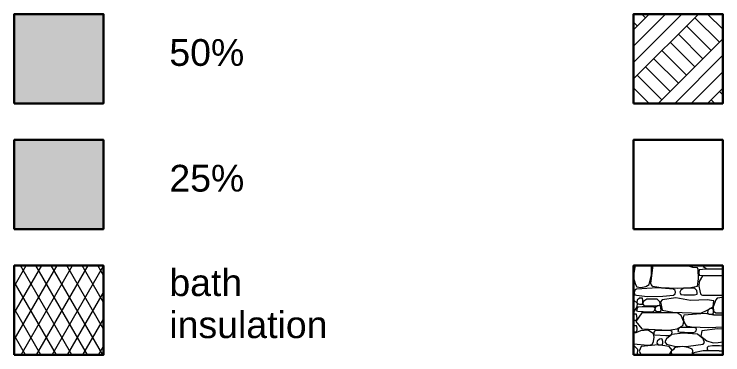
# Model space of a CAD drawing. Header units: centimetres. Extents: x 2952 to 4857, y -1578 to 78.
# Drawn here: x 2952 to 3745, y -304 to 78 of the extents above; entities that cross this region are included whole.
import ezdxf

# ---------------------------------------------------------------- set-up
doc = ezdxf.new("R2010")
doc.units = ezdxf.units.CM
doc.header["$MEASUREMENT"] = 0
doc.layers.add('fill', color=7, linetype='Continuous')
doc.layers.add('текст', color=7, linetype='Continuous')
doc.styles.add('GENERATED_STYLE_1', font='arial.ttf')

# ---------------------------------------------------------------- blocks, each defined once
blk = doc.blocks.new('*X1')
at = {"layer": 'fill', "color": 150, "linetype": 'Continuous', "lineweight": 13}
for p, q in [((3647.04, -204.29), (3645.16, -215.23)), ((3645.21, -206.05), (3645.16, -205.17)), ((3645.16, -206.21), (3645.21, -206.05)), ((3665.35, -214.48), (3665.27, -204.29)), ((3666.62, -204.29), (3666.49, -206.67)), ((3699.82, -204.38), (3697.46, -204.29)), ((3706.05, -204.62), (3699.82, -204.38)), ((3711.5, -206.25), (3706.05, -204.62)), ((3708.26, -204.29), (3710.99, -204.89)), ((3710.99, -204.89), (3715.02, -204.29)), ((3716.92, -206.67), (3711.5, -206.25)), ((3723.08, -204.29), (3723.26, -205.12)), ((3723.26, -205.12), (3727.22, -208.05)), ((3666.49, -206.67), (3664.46, -221.39)), ((3717.54, -208.67), (3716.92, -206.67)), ((3717.86, -219.18), (3717.54, -208.67)), ((3718.71, -209.17), (3718.14, -212.47)), ((3718.14, -212.47), (3718.71, -214.87)), ((3722.47, -208.67), (3718.71, -209.17)), ((3745.15, -208.41), (3722.47, -208.67)), ((3727.22, -208.05), (3745.15, -208.05)), ((3645.16, -218.01), (3647.42, -225.48)), ((3662.8, -225.48), (3665.35, -214.48)), ((3664.46, -221.39), (3664.11, -223.91)), ((3716.92, -227.33), (3717.86, -219.18)), ((3718.69, -221.94), (3718.39, -227.42)), ((3722.4, -215.58), (3718.69, -221.94)), ((3718.71, -214.87), (3745.15, -215.19)), ((3745.15, -215.58), (3722.4, -215.58)), ((3647.42, -225.48), (3648.8, -228.23)), ((3671.92, -229.26), (3648.6, -230.63)), ((3648.8, -228.23), (3653.31, -228.97)), ((3653.31, -228.97), (3658.97, -227.84)), ((3658.97, -227.84), (3662.8, -225.48)), ((3664.11, -223.91), (3664.76, -225.81)), ((3664.76, -225.81), (3665.66, -226.91)), ((3665.66, -226.91), (3666.49, -227.33)), ((3666.49, -227.33), (3675.97, -228.65)), ((3689.79, -230.63), (3671.92, -229.26)), ((3675.97, -228.65), (3693.96, -229.51)), ((3693.96, -229.51), (3709.43, -228.63)), ((3701.61, -229.64), (3698.2, -231.67)), ((3713.36, -229.64), (3701.61, -229.64)), ((3709.43, -228.63), (3716.92, -227.33)), ((3716.23, -232.35), (3713.36, -229.64)), ((3718.39, -227.42), (3719.23, -232.61)), ((3646.69, -231.64), (3645.83, -234.9)), ((3645.83, -234.9), (3646.71, -236.91)), ((3648.6, -230.63), (3646.69, -231.64)), ((3646.71, -236.91), (3648.6, -237.49)), ((3648.6, -237.49), (3660.4, -238.73)), ((3678.15, -238.7), (3689.79, -237.49)), ((3691.93, -232.06), (3689.79, -230.63)), ((3689.79, -237.49), (3691.83, -235.74)), ((3691.83, -235.74), (3692.03, -233.95)), ((3692.03, -233.95), (3691.93, -232.06)), ((3698.2, -231.67), (3697.15, -233.99)), ((3697.15, -233.99), (3698.25, -236.67)), ((3698.25, -236.67), (3701.61, -236.9)), ((3701.61, -236.9), (3713.36, -236.9)), ((3713.36, -236.9), (3716.29, -236.1)), ((3716.51, -234.75), (3716.23, -232.35)), ((3716.29, -236.1), (3716.51, -234.75)), ((3719.23, -232.61), (3720, -235.91)), ((3720, -235.91), (3721.18, -237.18)), ((3721.18, -237.18), (3722.4, -237.23)), ((3722.4, -237.23), (3745.15, -237.23)), ((3649.64, -246.71), (3645.16, -242.75)), ((3649.29, -243.12), (3648.92, -245.57)), ((3648.92, -245.57), (3650.39, -247.19)), ((3651.89, -240.85), (3649.29, -243.12)), ((3653.73, -240.69), (3651.89, -240.85)), ((3655.06, -240.85), (3653.73, -240.69)), ((3655.63, -243.36), (3655.06, -240.85)), ((3655.06, -247.39), (3655.76, -245.32)), ((3656.53, -244.08), (3655.47, -246.41)), ((3655.76, -245.32), (3655.63, -243.36)), ((3659.93, -242.05), (3656.53, -244.08)), ((3671.68, -242.05), (3659.93, -242.05)), ((3660.4, -238.73), (3678.15, -238.7)), ((3674.55, -244.77), (3671.68, -242.05)), ((3674.84, -247.16), (3674.55, -244.77)), ((3677.19, -242.69), (3675.37, -244.93)), ((3675.37, -244.93), (3677.19, -254.11)), ((3692.66, -240.31), (3677.19, -242.69)), ((3708.97, -243.48), (3692.66, -240.31)), ((3727.62, -242.69), (3708.97, -243.48)), ((3734.91, -243.74), (3727.62, -242.69)), ((3737.25, -242.69), (3734.17, -250.57)), ((3734.17, -250.57), (3734.91, -243.74)), ((3738.79, -240.67), (3737.25, -242.69)), ((3744.91, -240.1), (3738.79, -240.67)), ((3745.15, -240.13), (3744.91, -240.1)), ((3645.16, -257.04), (3649.35, -250.51)), ((3648.78, -253.79), (3648.6, -254.78)), ((3648.82, -252.4), (3648.78, -253.79)), ((3649.93, -250.95), (3648.82, -252.4)), ((3649.35, -250.51), (3649.64, -246.71)), ((3654.66, -250.32), (3649.93, -250.95)), ((3650.39, -247.19), (3651.89, -247.39)), ((3651.89, -247.39), (3655.06, -247.39)), ((3658.41, -250.3), (3654.66, -250.32)), ((3655.47, -246.41), (3656.58, -249.08)), ((3656.58, -249.08), (3659.93, -249.31)), ((3662.5, -250.34), (3658.41, -250.3)), ((3659.93, -249.31), (3671.68, -249.31)), ((3667.96, -250.95), (3662.5, -250.34)), ((3669.13, -251.59), (3667.96, -250.95)), ((3668.94, -254.35), (3669.47, -252.36)), ((3669.47, -252.36), (3669.13, -251.59)), ((3669.57, -251.55), (3669.2, -254)), ((3672.18, -249.29), (3669.57, -251.55)), ((3671.68, -249.31), (3674.61, -248.51)), ((3674.02, -249.13), (3672.18, -249.29)), ((3675.34, -249.29), (3674.02, -249.13)), ((3674.61, -248.51), (3674.84, -247.16)), ((3675.92, -251.8), (3675.34, -249.29)), ((3675.34, -255.82), (3676.04, -253.76)), ((3676.04, -253.76), (3675.92, -251.8)), ((3727.62, -254.11), (3734.17, -250.57)), ((3730.94, -252.33), (3728.34, -254.59)), ((3732.79, -252.17), (3730.94, -252.33)), ((3734.13, -252.33), (3732.79, -252.17)), ((3734.68, -254.74), (3734.13, -252.33)), ((3734.17, -250.57), (3734.78, -255.16)), ((3645.19, -258.88), (3645.16, -258.91)), ((3647.03, -258.72), (3645.19, -258.88)), ((3648.36, -258.88), (3647.03, -258.72)), ((3654.29, -257.14), (3647.75, -266.74)), ((3648.93, -261.39), (3648.36, -258.88)), ((3648.6, -254.78), (3649.93, -255.27)), ((3649.06, -263.35), (3648.93, -261.39)), ((3649.93, -255.27), (3662.22, -256.17)), ((3693.96, -257.14), (3654.29, -257.14)), ((3662.22, -256.17), (3666.16, -256.02)), ((3666.16, -256.02), (3667.96, -255.27)), ((3667.96, -255.27), (3668.94, -254.35)), ((3669.2, -254), (3670.68, -255.63)), ((3670.68, -255.63), (3672.18, -255.82)), ((3672.18, -255.82), (3675.34, -255.82)), ((3677.19, -254.11), (3689.03, -256.48)), ((3689.03, -256.48), (3720.39, -257.47)), ((3698.55, -260.13), (3693.96, -257.14)), ((3701.49, -267.31), (3698.55, -260.13)), ((3701.61, -259.85), (3700.92, -262.69)), ((3725.34, -257.91), (3701.61, -259.85)), ((3720.39, -257.47), (3727.62, -254.11)), ((3734.89, -259.75), (3725.34, -257.91)), ((3728.34, -254.59), (3727.97, -257.05)), ((3727.97, -257.05), (3729.44, -258.67)), ((3729.44, -258.67), (3730.94, -258.86)), ((3730.94, -258.86), (3734.11, -258.86)), ((3734.11, -258.86), (3734.81, -256.8)), ((3734.81, -256.8), (3734.68, -254.74)), ((3734.78, -255.16), (3737.25, -257.14)), ((3745.15, -259.82), (3734.89, -259.75)), ((3737.25, -257.14), (3745.15, -257.13)), ((3645.16, -265.41), (3645.19, -265.41)), ((3645.19, -265.41), (3648.36, -265.41)), ((3647.75, -266.74), (3654.29, -275.23)), ((3648.36, -265.41), (3649.06, -263.35)), ((3700.42, -271.52), (3701.49, -267.31)), ((3700.92, -262.69), (3701.49, -267.31)), ((3701.49, -267.31), (3704.16, -271.78)), ((3645.4, -271.85), (3645.16, -272.06)), ((3647.24, -271.69), (3645.4, -271.85)), ((3648.57, -271.85), (3647.24, -271.69)), ((3653.1, -277.55), (3647.69, -279.44)), ((3649.14, -274.35), (3648.57, -271.85)), ((3648.57, -278.38), (3649.27, -276.32)), ((3649.27, -276.32), (3649.14, -274.35)), ((3661.5, -276.5), (3653.1, -277.55)), ((3654.29, -275.23), (3684.33, -276.64)), ((3667.5, -280.87), (3661.5, -276.5)), ((3668.95, -277.52), (3667.84, -278.97)), ((3673.68, -276.89), (3668.95, -277.52)), ((3677.43, -276.87), (3673.68, -276.89)), ((3681.52, -276.9), (3677.43, -276.87)), ((3686.98, -277.52), (3681.52, -276.9)), ((3684.33, -276.64), (3693.96, -275.23)), ((3688.15, -278.16), (3686.98, -277.52)), ((3693.96, -275.23), (3700.42, -271.52)), ((3695.09, -277), (3694.91, -277.98)), ((3695.13, -275.61), (3695.09, -277)), ((3696.24, -274.15), (3695.13, -275.61)), ((3700.97, -273.53), (3696.24, -274.15)), ((3704.72, -273.51), (3700.97, -273.53)), ((3704.16, -271.78), (3710.05, -272.79)), ((3708.8, -273.54), (3704.72, -273.51)), ((3714.26, -274.15), (3708.8, -273.54)), ((3710.05, -272.79), (3729.46, -273.77)), ((3715.44, -274.8), (3714.26, -274.15)), ((3714.26, -278.48), (3715.25, -277.55)), ((3715.25, -277.55), (3715.78, -275.57)), ((3715.78, -275.57), (3715.44, -274.8)), ((3721.58, -277.43), (3720.6, -283.4)), ((3739.17, -274.99), (3721.58, -277.43)), ((3729.46, -273.77), (3745.15, -272.98)), ((3745.15, -275.49), (3739.17, -274.99)), ((3645.16, -278.35), (3645.4, -278.38)), ((3647.69, -279.44), (3645.16, -279.61)), ((3645.4, -278.38), (3648.57, -278.38)), ((3668.33, -284.58), (3667.5, -280.87)), ((3667.5, -289.41), (3668.33, -284.58)), ((3667.8, -280.36), (3667.62, -281.35)), ((3667.62, -281.35), (3668.95, -281.84)), ((3667.84, -278.97), (3667.8, -280.36)), ((3668.95, -281.84), (3681.24, -282.74)), ((3681.24, -282.74), (3685.18, -282.58)), ((3688.11, -281.49), (3681.92, -286.44)), ((3685.18, -282.58), (3686.98, -281.84)), ((3686.98, -281.84), (3687.96, -280.92)), ((3687.96, -280.92), (3688.49, -278.93)), ((3700.23, -279.89), (3688.11, -281.49)), ((3688.49, -278.93), (3688.15, -278.16)), ((3694.91, -277.98), (3696.24, -278.48)), ((3696.24, -278.48), (3708.53, -279.38)), ((3716.66, -281.03), (3700.23, -279.89)), ((3708.53, -279.38), (3712.47, -279.22)), ((3712.47, -279.22), (3714.26, -278.48)), ((3723.16, -286.44), (3716.66, -281.03)), ((3720.6, -283.4), (3727.22, -288.55)), ((3645.16, -291.85), (3661.21, -293.48)), ((3672.59, -292.99), (3653.77, -294.76)), ((3661.21, -293.48), (3666.07, -292.59)), ((3666.07, -292.59), (3667.5, -289.41)), ((3671.48, -288.91), (3671.12, -291.37)), ((3671.12, -291.37), (3672.59, -292.99)), ((3674.09, -286.65), (3671.48, -288.91)), ((3672.59, -292.99), (3674.09, -293.19)), ((3684.96, -294.76), (3672.59, -292.99)), ((3675.93, -286.49), (3674.09, -286.65)), ((3674.09, -293.19), (3677.26, -293.19)), ((3677.26, -286.65), (3675.93, -286.49)), ((3677.83, -289.16), (3677.26, -286.65)), ((3677.26, -293.19), (3677.96, -291.12)), ((3677.96, -291.12), (3677.83, -289.16)), ((3681.92, -286.44), (3680.39, -289.71)), ((3680.39, -289.71), (3681.92, -292.43)), ((3681.92, -292.43), (3691.02, -294.64)), ((3706.72, -294.56), (3723.16, -292.43)), ((3724.76, -290.4), (3723.16, -286.44)), ((3723.16, -292.43), (3724.76, -290.4)), ((3727.22, -288.55), (3734.17, -290.7)), ((3734.17, -290.7), (3739.9, -290.63)), ((3739.9, -290.63), (3745.15, -289.72)), ((3645.77, -294.04), (3645.16, -293.91)), ((3650.02, -298.33), (3645.77, -294.04)), ((3649.66, -303.03), (3650.02, -298.33)), ((3653.77, -294.76), (3651.41, -300.05)), ((3651.41, -300.05), (3653.68, -304.29)), ((3688.31, -298.92), (3684.96, -294.76)), ((3685.06, -304.29), (3688.31, -298.92)), ((3687.25, -300.51), (3687.24, -302.58)), ((3689.79, -298.38), (3687.25, -300.51)), ((3690.97, -296.38), (3689.79, -298.38)), ((3692.17, -295.95), (3690.97, -296.38)), ((3691.02, -294.64), (3695.14, -295.07)), ((3699.92, -295.02), (3692.17, -295.95)), ((3695.14, -295.07), (3706.72, -294.56)), ((3706.49, -295.95), (3699.92, -295.02)), ((3710.75, -297.91), (3706.49, -295.95)), ((3711.68, -299.74), (3710.75, -297.91)), ((3711.38, -302.25), (3711.68, -299.74)), ((3723.03, -299.96), (3712.3, -301.96)), ((3741.06, -299.98), (3723.03, -299.96)), ((3727.62, -297.6), (3727.44, -298.59)), ((3727.44, -298.59), (3728.77, -299.08)), ((3727.66, -296.21), (3727.62, -297.6)), ((3728.77, -294.76), (3727.66, -296.21)), ((3733.5, -294.14), (3728.77, -294.76)), ((3728.77, -299.08), (3741.06, -299.98)), ((3737.25, -294.12), (3733.5, -294.14)), ((3741.33, -294.15), (3737.25, -294.12)), ((3741.06, -299.98), (3745, -299.83)), ((3745.15, -300.41), (3741.06, -299.98)), ((3745.15, -294.57), (3741.33, -294.15)), ((3745, -299.83), (3745.15, -299.76)), ((3649.47, -304.29), (3649.66, -303.03)), ((3656.82, -304.29), (3664.35, -303.88)), ((3664.35, -303.88), (3679.01, -304.29)), ((3687.24, -302.58), (3687.96, -303.57)), ((3687.96, -303.57), (3692.18, -304.29)), ((3710.5, -304.29), (3711.38, -302.25)), ((3712.3, -301.96), (3711.87, -304.29))]:
    blk.add_line(p, q, dxfattribs=at)
for p in [(3655.06, -247.39), (3675.34, -255.82), (3734.11, -258.86), (3734.2, -259.19), (3648.36, -265.41), (3648.57, -278.38), (3677.26, -293.19)]:
    blk.add_point(p, dxfattribs=at)

msp = doc.modelspace()

# ---------------------------------------------------------------- hatches: boundary and pattern name
at = {"layer": 'fill', "linetype": 'Continuous', "lineweight": 13}
msp.add_hatch(color=154, dxfattribs=at).paths.add_polyline_path([(2951.62, -22.44), (3051.61, -22.44), (3051.61, 77.56), (2951.62, 77.56)])
h = msp.add_hatch(dxfattribs=at)
h.set_pattern_fill('Earth', color=150, style=0, pattern_type=2)
h.set_pattern_definition([(45, (0, 0), (-27.57716, 27.57716), []), (45, (-9.19, 9.19), (-55.1543, 55.1543), []), (45, (-18.385, 18.385), (-55.1543, 55.1543), []), (135, (-27.577, 27.577), (9.19239, 9.19239), [39, -39])])
h.paths.add_polyline_path([(3645.16, -22.44), (3745.15, -22.44), (3745.15, 77.56), (3645.16, 77.56)])
at = {"layer": 'fill', "linetype": 'Continuous', "lineweight": 0}
msp.add_hatch(color=156, dxfattribs=at).paths.add_polyline_path([(2951.62, -163.36), (3051.61, -163.36), (3051.61, -63.37), (2951.62, -63.37)])
at = {"layer": 'fill', "linetype": 'Continuous', "lineweight": 13}
h = msp.add_hatch(dxfattribs=at)
h.set_pattern_fill('Batt_Insulation', color=150, style=0, pattern_type=2)
h.set_pattern_definition([(60, (0, 0), (-12.99038, 7.5), []), (120, (0, 0), (12.99038, 7.5), [])])
h.paths.add_polyline_path([(2951.62, -304.29), (3051.61, -304.29), (3051.61, -204.29), (2951.62, -204.29)])

# ---------------------------------------------------------------- linework, layer by layer
at = {"layer": 'fill', "color": 7, "linetype": 'Continuous', "lineweight": 30, "flags": 128}
for points in [[(2951.62, -22.44), (3051.61, -22.44), (3051.61, 77.56), (2951.62, 77.56)], [(3645.16, -22.44), (3745.15, -22.44), (3745.15, 77.56), (3645.16, 77.56)], [(2951.62, -163.36), (3051.61, -163.36), (3051.61, -63.37), (2951.62, -63.37)], [(3645.16, -163.36), (3745.15, -163.36), (3745.15, -63.37), (3645.16, -63.37)], [(2951.62, -304.29), (3051.61, -304.29), (3051.61, -204.29), (2951.62, -204.29)], [(3645.16, -304.29), (3745.15, -304.29), (3745.15, -204.29), (3645.16, -204.29)]]:
    msp.add_lwpolyline(points, close=True, dxfattribs=at)

# ---------------------------------------------------------------- block references
at = {"layer": 'fill', "color": 150, "linetype": 'Continuous', "lineweight": 13}
msp.add_blockref('*X1', (0, 0), dxfattribs=at)

# ---------------------------------------------------------------- texts
at = {"layer": 'текст', "color": 7, "linetype": 'Continuous', "lineweight": 13, "char_height": 30, "attachment_point": 4, "style": 'GENERATED_STYLE_1'}
for s, insert in [('\\A1;{\\pql;\\fArial|b0|i0|c204|p0;\\W1.000000;50%}', (3125.39, 34.39)), ('\\A1;{\\pql;\\fArial|b0|i0|c204|p0;\\W1.000000;25\\fArial|b0|i0|c204|p0;\\W1.000000;%}', (3125.39, -106.53))]:
    msp.add_mtext(s, dxfattribs=dict(at, insert=insert))
at = {"layer": 'текст', "color": 7, "linetype": 'Continuous', "lineweight": 13, "insert": (3125.39, -247.15), "char_height": 30, "width": 186.6456, "attachment_point": 4, "line_spacing_factor": 0.942897, "style": 'GENERATED_STYLE_1'}
msp.add_mtext('\\A1;{\\pql;\\fArial|b0|i0|c204|p0;\\W1.000000;bath insulation}', dxfattribs=at)

doc.saveas('drawing.dxf')
